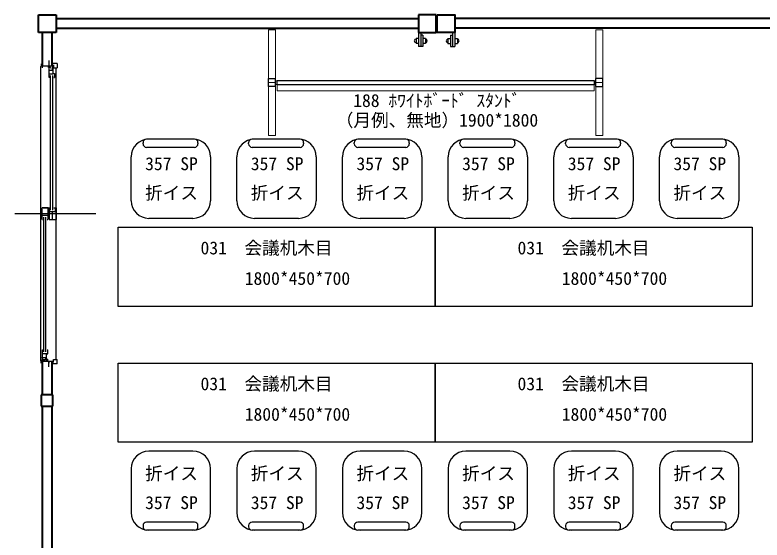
# Model space of a CAD drawing. Units: millimetres, scale not verified. Extents: x -9777 to 9888, y -7062 to 6920.
# Drawn here: x -7583 to -3341, y 342 to 3326 of the extents above; entities that cross this region are included whole.
import ezdxf
from ezdxf.enums import TextEntityAlignment as Align

# ---------------------------------------------------------------- set-up
doc = ezdxf.new("R2010")
doc.units = ezdxf.units.MM
doc.header["$LTSCALE"] = 50
doc.layers.add('0-1', color=7, linetype='Continuous', lineweight=25)
doc.layers.add('0-2', color=7, linetype='Continuous', lineweight=25)
doc.styles.add('ＭＳ ゴシック', font='')
doc.styles.get('ＭＳ ゴシック').set_extended_font_data('MS Gothic')

msp = doc.modelspace()

# ---------------------------------------------------------------- linework, layer by layer
at = {"layer": '0-1', "color": 2, "lineweight": 40}
for p, q in [((-7448.74, 3225.79), (-7448.74, 3325.79)), ((-7448.74, 3325.79), (-7348.74, 3325.79)), ((-7348.74, 3325.79), (-7348.74, 3225.79)), ((-5290.74, 3325.79), (-5290.74, 3225.79)), ((-5190.74, 3325.79), (-5290.74, 3325.79)), ((-5190.74, 3225.79), (-5190.74, 3325.79)), ((-7348.74, 3305.79), (-5290.74, 3305.79)), ((-3027.74, 3305.79), (-5085.74, 3305.79)), ((-7348.74, 3225.79), (-7448.74, 3225.79)), ((-7428.74, 3225.79), (-7428.74, 3035.79)), ((-7373.74, 3225.79), (-7373.74, 3035.79)), ((-7348.74, 3250.79), (-5290.74, 3250.79)), ((-5290.74, 3225.79), (-5190.74, 3225.79)), ((-3027.74, 3250.79), (-5085.74, 3250.79)), ((-7428.74, 1357.79), (-7428.74, 1167.79)), ((-7373.74, 1357.79), (-7373.74, 1167.79)), ((-7433.74, 1167.79), (-7433.74, 1102.79)), ((-7368.74, 1167.79), (-7433.74, 1167.79)), ((-7368.74, 1102.79), (-7368.74, 1167.79)), ((-7433.74, 1102.79), (-7368.74, 1102.79)), ((-7428.74, 1102.79), (-7428.74, -151.21)), ((-7373.74, 1102.79), (-7373.74, -151.21))]:
    msp.add_line(p, q, dxfattribs=at)
at = {"layer": '0-1'}
for p, q in [((-5290.74, 3225.79), (-5290.74, 3145.79)), ((-5278.74, 3225.79), (-5278.74, 3145.79)), ((-5097.74, 3225.79), (-5097.74, 3145.79)), ((-5085.74, 3225.79), (-5085.74, 3145.79)), ((-5290.74, 3192.29), (-5305.74, 3192.29)), ((-5305.74, 3192.29), (-5305.74, 3164.29)), ((-5266.74, 3210.79), (-5278.74, 3210.79)), ((-5266.74, 3210.79), (-5266.74, 3145.79)), ((-5251.74, 3192.29), (-5266.74, 3192.29)), ((-5251.74, 3192.29), (-5251.74, 3164.29)), ((-5124.74, 3192.29), (-5124.74, 3164.29)), ((-5124.74, 3192.29), (-5109.74, 3192.29)), ((-5109.74, 3210.79), (-5109.74, 3145.79)), ((-5109.74, 3210.79), (-5097.74, 3210.79)), ((-5085.74, 3192.29), (-5070.74, 3192.29)), ((-5070.74, 3192.29), (-5070.74, 3164.29)), ((-5290.74, 3164.29), (-5305.74, 3164.29)), ((-5266.74, 3145.79), (-5290.74, 3145.79)), ((-5251.74, 3164.29), (-5266.74, 3164.29)), ((-5124.74, 3164.29), (-5109.74, 3164.29)), ((-5109.74, 3145.79), (-5085.74, 3145.79)), ((-5085.74, 3164.29), (-5070.74, 3164.29)), ((-7390.49, 3066.79), (-7390.49, 3035.79)), ((-7436.49, 3032.29), (-7432.99, 3035.79)), ((-7436.49, 1361.29), (-7436.49, 3032.29)), ((-7433.49, 3047.09), (-7433.49, 3035.79)), ((-7433.49, 3035.79), (-7363.49, 3035.79)), ((-7429.24, 3035.79), (-7429.24, 3025.79)), ((-7429.24, 3025.79), (-7427.74, 3025.79)), ((-7393.64, 3035.79), (-7393.64, 3027.79)), ((-7390.49, 3041.79), (-7387.49, 3041.79)), ((-7389.74, 3025.79), (-7386.74, 3025.79)), ((-7389.74, 3012.54), (-7368.24, 3012.54)), ((-7386.74, 3027.79), (-7386.74, 3025.79)), ((-7382.24, 3027.79), (-7382.24, 3035.79)), ((-7382.24, 3027.79), (-7381.74, 3022.79)), ((-7343.74, 3049.79), (-7373.74, 3049.79)), ((-7372.44, 3029.79), (-7368.24, 3029.79)), ((-7372.44, 3029.79), (-7372.44, 3012.54)), ((-7368.24, 3029.79), (-7368.24, 2991.34)), ((-7363.49, 3041.79), (-7363.49, 3024.79)), ((-7363.49, 3024.79), (-7348.49, 3024.79)), ((-7348.49, 3024.79), (-7343.74, 3024.79)), ((-7348.49, 1368.79), (-7348.49, 3024.79)), ((-7343.74, 3049.79), (-7343.74, 3024.79)), ((-7389.74, 2991.34), (-7368.24, 2991.34)), ((-7380.74, 2217.29), (-7380.74, 2981.79)), ((-7368.74, 2217.29), (-7368.74, 2981.79)), ((-7368.24, 2992.29), (-7358.24, 2992.29)), ((-7360.34, 2969.79), (-7361.74, 2969.79)), ((-7361.44, 2969.79), (-7358.24, 2969.79)), ((-7358.24, 2992.29), (-7358.24, 2969.79)), ((-7428.74, 2164.29), (-7428.74, 2229.29)), ((-7391.74, 2229.29), (-7428.74, 2229.29)), ((-7423.44, 2229.29), (-7392.24, 2229.29)), ((-7397.24, 2229.29), (-7397.24, 2164.29)), ((-7395.34, 2221.29), (-7395.34, 2212.99)), ((-7389.74, 2212.99), (-7395.34, 2212.99)), ((-7391.74, 2216.29), (-7391.74, 2229.29)), ((-7389.74, 2229.29), (-7389.74, 2164.29)), ((-7389.74, 2229.29), (-7387.74, 2229.29)), ((-7389.74, 2208.29), (-7354.54, 2208.29)), ((-7369.99, 2164.29), (-7369.99, 2208.29)), ((-7354.54, 2229.29), (-7354.54, 2208.29)), ((-7583.16, 2196.79), (-7123.15, 2196.79)), ((-7397.24, 2186.09), (-7428.74, 2186.09)), ((-7428.74, 2164.29), (-7426.74, 2164.29)), ((-7419.74, 1411.79), (-7419.74, 2176.29)), ((-7407.74, 1411.79), (-7407.74, 2176.29)), ((-7399.34, 2164.29), (-7400.74, 2164.29)), ((-7400.44, 2164.29), (-7397.24, 2164.29)), ((-7389.74, 2164.29), (-7348.24, 2164.29)), ((-7428.74, 1423.79), (-7428.74, 1378.78)), ((-7428.74, 1423.79), (-7426.74, 1423.79)), ((-7428.74, 1402.24), (-7403.24, 1402.24)), ((-7403.24, 1363.79), (-7403.24, 1402.24)), ((-7398.24, 1401.29), (-7403.24, 1401.29)), ((-7403.24, 1378.79), (-7403.24, 1401.29)), ((-7402.74, 1401.29), (-7397.24, 1401.29)), ((-7399.34, 1423.79), (-7400.74, 1423.79)), ((-7400.44, 1423.79), (-7397.24, 1423.79)), ((-7397.24, 1401.29), (-7397.24, 1423.79)), ((-7436.49, 1361.29), (-7432.99, 1357.79)), ((-7433.49, 1357.79), (-7363.49, 1357.79)), ((-7433.49, 1346.49), (-7433.49, 1357.79)), ((-7429.24, 1367.79), (-7427.74, 1367.79)), ((-7429.24, 1357.79), (-7429.24, 1367.79)), ((-7428.74, 1380.49), (-7403.24, 1380.49)), ((-7424.74, 1367.85), (-7428.74, 1378.78)), ((-7424.74, 1367.85), (-7424.74, 1360.79)), ((-7424.74, 1367.79), (-7421.74, 1367.79)), ((-7421.74, 1365.79), (-7421.74, 1367.79)), ((-7417.24, 1365.78), (-7417.24, 1357.79)), ((-7416.74, 1370.79), (-7417.23, 1365.81)), ((-7407.44, 1363.79), (-7407.44, 1380.49)), ((-7407.44, 1363.79), (-7403.24, 1363.79)), ((-7399.74, 1370.29), (-7395.74, 1370.29)), ((-7399.74, 1357.79), (-7399.74, 1370.29)), ((-7395.74, 1357.79), (-7395.74, 1370.29)), ((-7390.49, 1326.79), (-7390.49, 1357.79)), ((-7363.49, 1368.79), (-7348.49, 1368.79)), ((-7363.49, 1351.79), (-7363.49, 1368.79)), ((-7348.49, 1368.79), (-7343.74, 1368.79)), ((-7343.74, 1343.79), (-7343.74, 1368.79)), ((-7390.49, 1351.79), (-7387.49, 1351.79)), ((-7343.74, 1343.79), (-7373.74, 1343.79))]:
    msp.add_line(p, q, dxfattribs=at)
at = {"layer": '0-1', "color": 2, "lineweight": 40}
msp.add_lwpolyline([(-5185.74, 3325.79), (-5085.74, 3325.79), (-5085.74, 3225.79), (-5185.74, 3225.79)], close=True, dxfattribs=at)
at = {"layer": '0-1'}
for points in [[(-7389.74, 3032.79), (-7386.74, 3032.79), (-7386.74, 3030.79)], [(-7387.74, 2969.79), (-7389.74, 2969.79), (-7389.74, 3032.79)], [(-7361.74, 2229.29), (-7348.24, 2229.29), (-7348.24, 2164.29)], [(-7424.74, 1360.79), (-7421.74, 1360.79), (-7421.74, 1362.79)]]:
    msp.add_lwpolyline(points, dxfattribs=at)
for centre, radius, start, end in [((-5305.74, 3178.29), 10, 90, 270), ((-5251.74, 3178.29), 10, 270, 90), ((-5124.74, 3178.29), 10, 89.99998, 269.99998), ((-5070.74, 3178.29), 10, 270, 90), ((-7416.94, 1365.78), 0.3, 174.2894, 180)]:
    msp.add_arc(centre, radius, start, end, dxfattribs=at)
at = {"layer": '0-2', "color": 4, "lineweight": 18}
for p, q in [((-6144.15, 3241.24), (-6104.15, 3241.24)), ((-6144.15, 3241.24), (-6144.15, 2963.74)), ((-6104.15, 3241.24), (-6104.15, 2963.74)), ((-4244.16, 3241.24), (-4284.16, 3241.24)), ((-4284.16, 3241.24), (-4284.16, 2963.74)), ((-4244.16, 3241.24), (-4244.16, 2963.74)), ((-6144.15, 2941.24), (-6104.15, 2941.24)), ((-6094.15, 2951.24), (-6104.15, 2951.24)), ((-6094.15, 2931.24), (-6104.15, 2931.24)), ((-6094.15, 2928.74), (-6094.15, 2893.74)), ((-4294.16, 2951.24), (-4284.16, 2951.24)), ((-4294.16, 2931.24), (-4284.16, 2931.24)), ((-4294.15, 2928.74), (-4294.15, 2893.74)), ((-4244.16, 2941.24), (-4284.16, 2941.24)), ((-6144.15, 2918.74), (-6144.15, 2641.24)), ((-6104.15, 2918.74), (-6104.15, 2641.24)), ((-6094.15, 2893.74), (-4294.15, 2893.74)), ((-4284.16, 2918.74), (-4284.16, 2641.24)), ((-4244.16, 2918.74), (-4244.16, 2641.24)), ((-6144.15, 2641.24), (-6104.15, 2641.24)), ((-4244.16, 2641.24), (-4284.16, 2641.24))]:
    msp.add_line(p, q, dxfattribs=at)
at = {"layer": '0-2'}
for p, q in [((-6144.15, 2963.74), (-6104.15, 2963.74)), ((-6144.15, 2918.74), (-6144.15, 2963.74)), ((-6104.15, 2918.74), (-6104.15, 2963.74)), ((-4244.16, 2963.74), (-4284.16, 2963.74)), ((-4284.16, 2918.74), (-4284.16, 2963.74)), ((-4244.16, 2918.74), (-4244.16, 2963.74)), ((-6104.15, 2918.74), (-6144.15, 2918.74)), ((-4284.16, 2918.74), (-4244.16, 2918.74)), ((-6855.98, 2593.53), (-6855.98, 2600.1)), ((-6563.71, 2620.1), (-6835.98, 2620.1)), ((-6543.71, 2600.1), (-6543.71, 2593.53)), ((-6255.98, 2593.53), (-6255.98, 2600.1)), ((-5963.71, 2620.1), (-6235.98, 2620.1)), ((-5943.71, 2600.1), (-5943.71, 2593.53)), ((-5655.98, 2593.53), (-5655.98, 2600.1)), ((-5363.71, 2620.1), (-5635.98, 2620.1)), ((-5343.71, 2600.1), (-5343.71, 2593.53)), ((-5055.98, 2593.53), (-5055.98, 2600.1)), ((-4763.71, 2620.1), (-5035.98, 2620.1)), ((-4743.71, 2600.1), (-4743.71, 2593.53)), ((-4455.98, 2593.53), (-4455.98, 2600.1)), ((-4163.71, 2620.1), (-4435.98, 2620.1)), ((-4143.71, 2600.1), (-4143.71, 2593.53)), ((-3855.98, 2593.53), (-3855.98, 2600.1)), ((-3563.71, 2620.1), (-3835.98, 2620.1)), ((-3543.71, 2600.1), (-3543.71, 2593.53)), ((-6563.71, 2573.54), (-6835.98, 2573.54)), ((-5963.71, 2573.54), (-6235.98, 2573.54)), ((-5363.71, 2573.54), (-5635.98, 2573.54)), ((-4763.71, 2573.54), (-5035.98, 2573.54)), ((-4163.71, 2573.54), (-4435.98, 2573.54)), ((-3563.71, 2573.54), (-3835.98, 2573.54)), ((-6922.74, 2270.1), (-6922.74, 2520.1)), ((-6472.74, 2520.1), (-6472.74, 2270.1)), ((-6322.74, 2270.1), (-6322.74, 2520.1)), ((-5872.74, 2520.1), (-5872.74, 2270.1)), ((-5722.74, 2270.1), (-5722.74, 2520.1)), ((-5272.74, 2520.1), (-5272.74, 2270.1)), ((-5122.74, 2270.1), (-5122.74, 2520.1)), ((-4672.74, 2520.1), (-4672.74, 2270.1)), ((-4522.74, 2270.1), (-4522.74, 2520.1)), ((-4072.74, 2520.1), (-4072.74, 2270.1)), ((-3922.74, 2270.1), (-3922.74, 2520.1)), ((-3472.74, 2520.1), (-3472.74, 2270.1)), ((-6572.74, 2170.1), (-6822.74, 2170.1)), ((-5972.74, 2170.1), (-6222.74, 2170.1)), ((-5372.74, 2170.1), (-5622.74, 2170.1)), ((-4772.74, 2170.1), (-5022.74, 2170.1)), ((-4172.74, 2170.1), (-4422.74, 2170.1)), ((-3572.74, 2170.1), (-3822.74, 2170.1)), ((-6997.74, 1348.07), (-5197.74, 1348.07)), ((-6997.74, 898.07), (-6997.74, 1348.07)), ((-5197.74, 1348.07), (-3397.74, 1348.07)), ((-5197.74, 898.07), (-5197.74, 1348.07)), ((-5197.74, 1348.07), (-5197.74, 898.07)), ((-3397.74, 1348.07), (-3397.74, 898.07)), ((-5197.74, 898.07), (-6997.74, 898.07)), ((-3397.74, 898.07), (-5197.74, 898.07)), ((-6572.74, 848.07), (-6822.74, 848.07)), ((-5972.74, 848.07), (-6222.74, 848.07)), ((-5372.74, 848.07), (-5622.74, 848.07)), ((-4772.74, 848.07), (-5022.74, 848.07)), ((-4172.74, 848.07), (-4422.74, 848.07)), ((-3572.74, 848.07), (-3822.74, 848.07)), ((-6922.74, 748.07), (-6922.74, 498.07)), ((-6472.74, 498.07), (-6472.74, 748.07)), ((-6322.74, 748.07), (-6322.74, 498.07)), ((-5872.74, 498.07), (-5872.74, 748.07)), ((-5722.74, 748.07), (-5722.74, 498.07)), ((-5272.74, 498.07), (-5272.74, 748.07)), ((-5122.74, 748.07), (-5122.74, 498.07)), ((-4672.74, 498.07), (-4672.74, 748.07)), ((-4522.74, 748.07), (-4522.74, 498.07)), ((-4072.74, 498.07), (-4072.74, 748.07)), ((-3922.74, 748.07), (-3922.74, 498.07)), ((-3472.74, 498.07), (-3472.74, 748.07)), ((-6855.98, 424.64), (-6855.98, 418.07)), ((-6563.71, 444.64), (-6835.98, 444.64)), ((-6543.71, 418.07), (-6543.71, 424.64)), ((-6255.98, 424.64), (-6255.98, 418.07)), ((-5963.71, 444.64), (-6235.98, 444.64)), ((-5943.71, 418.07), (-5943.71, 424.64)), ((-5655.98, 424.64), (-5655.98, 418.07)), ((-5363.71, 444.64), (-5635.98, 444.64)), ((-5343.71, 418.07), (-5343.71, 424.64)), ((-5055.98, 424.64), (-5055.98, 418.07)), ((-4763.71, 444.64), (-5035.98, 444.64)), ((-4743.71, 418.07), (-4743.71, 424.64)), ((-4455.98, 424.64), (-4455.98, 418.07)), ((-4163.71, 444.64), (-4435.98, 444.64)), ((-4143.71, 418.07), (-4143.71, 424.64)), ((-3855.98, 424.64), (-3855.98, 418.07)), ((-3563.71, 444.64), (-3835.98, 444.64)), ((-3543.71, 418.07), (-3543.71, 424.64)), ((-6563.71, 398.07), (-6835.98, 398.07)), ((-5963.71, 398.07), (-6235.98, 398.07)), ((-5363.71, 398.07), (-5635.98, 398.07)), ((-4763.71, 398.07), (-5035.98, 398.07)), ((-4163.71, 398.07), (-4435.98, 398.07)), ((-3563.71, 398.07), (-3835.98, 398.07))]:
    msp.add_line(p, q, dxfattribs=at)
for points in [[(-6094.15, 2928.74), (-6094.15, 2953.74), (-4294.15, 2953.74), (-4294.15, 2928.74)], [(-6997.74, 1670.1), (-6997.74, 2120.1), (-5197.74, 2120.1), (-5197.74, 1670.1)], [(-5197.74, 1670.1), (-5197.74, 2120.1), (-3397.74, 2120.1), (-3397.74, 1670.1)]]:
    msp.add_lwpolyline(points, close=True, dxfattribs=at)
for centre, radius, start, end in [((-6822.74, 2520.1), 100, 90, 180), ((-6835.98, 2600.1), 20, 90, 180), ((-6835.98, 2593.53), 20, 180, 270), ((-6572.74, 2520.1), 100, 0, 90), ((-6563.71, 2600.1), 20, 0, 90), ((-6563.71, 2593.53), 20, 270, 0), ((-6222.74, 2520.1), 100, 90, 180), ((-6235.98, 2600.1), 20, 90, 180), ((-6235.98, 2593.53), 20, 180, 270), ((-5972.74, 2520.1), 100, 0, 90), ((-5963.71, 2600.1), 20, 0, 90), ((-5963.71, 2593.53), 20, 270, 0), ((-5622.74, 2520.1), 100, 90, 180), ((-5635.98, 2600.1), 20, 90, 180), ((-5635.98, 2593.53), 20, 180, 270), ((-5372.74, 2520.1), 100, 0, 90), ((-5363.71, 2600.1), 20, 0, 90), ((-5363.71, 2593.53), 20, 270, 0), ((-5022.74, 2520.1), 100, 90, 180), ((-5035.98, 2600.1), 20, 90, 180), ((-5035.98, 2593.53), 20, 180, 270), ((-4772.74, 2520.1), 100, 0, 90), ((-4763.71, 2600.1), 20, 0, 90), ((-4763.71, 2593.53), 20, 270, 0), ((-4422.74, 2520.1), 100, 90, 180), ((-4435.98, 2600.1), 20, 90, 180), ((-4435.98, 2593.53), 20, 180, 270), ((-4172.74, 2520.1), 100, 0, 90), ((-4163.71, 2600.1), 20, 0, 90), ((-4163.71, 2593.53), 20, 270, 0), ((-3822.74, 2520.1), 100, 90, 180), ((-3835.98, 2600.1), 20, 90, 180), ((-3835.98, 2593.53), 20, 180, 270), ((-3572.74, 2520.1), 100, 0, 90), ((-3563.71, 2600.1), 20, 0, 90), ((-3563.71, 2593.53), 20, 270, 0), ((-6822.74, 2270.1), 100, 180, 270), ((-6572.74, 2270.1), 100, 270, 0), ((-6222.74, 2270.1), 100, 180, 270), ((-5972.74, 2270.1), 100, 270, 0), ((-5622.74, 2270.1), 100, 180, 270), ((-5372.74, 2270.1), 100, 270, 0), ((-5022.74, 2270.1), 100, 180, 270), ((-4772.74, 2270.1), 100, 270, 0), ((-4422.74, 2270.1), 100, 180, 270), ((-4172.74, 2270.1), 100, 270, 0), ((-3822.74, 2270.1), 100, 180, 270), ((-3572.74, 2270.1), 100, 270, 0), ((-6822.74, 748.07), 100, 90, 180), ((-6572.74, 748.07), 100, 0, 90), ((-6222.74, 748.07), 100, 90, 180), ((-5972.74, 748.07), 100, 0, 90), ((-5622.74, 748.07), 100, 90, 180), ((-5372.74, 748.07), 100, 0, 90), ((-5022.74, 748.07), 100, 90, 180), ((-4772.74, 748.07), 100, 0, 90), ((-4422.74, 748.07), 100, 90, 180), ((-4172.74, 748.07), 100, 0, 90), ((-3822.74, 748.07), 100, 90, 180), ((-3572.74, 748.07), 100, 0, 90), ((-6822.74, 498.07), 100, 180, 270), ((-6572.74, 498.07), 100, 270, 0), ((-6222.74, 498.07), 100, 180, 270), ((-5972.74, 498.07), 100, 270, 0), ((-5622.74, 498.07), 100, 180, 270), ((-5372.74, 498.07), 100, 270, 0), ((-5022.74, 498.07), 100, 180, 270), ((-4772.74, 498.07), 100, 270, 0), ((-4422.74, 498.07), 100, 180, 270), ((-4172.74, 498.07), 100, 270, 0), ((-3822.74, 498.07), 100, 180, 270), ((-3572.74, 498.07), 100, 270, 0), ((-6835.98, 424.64), 20, 90, 180), ((-6563.71, 424.64), 20, 0, 90), ((-6235.98, 424.64), 20, 90, 180), ((-5963.71, 424.64), 20, 0, 90), ((-5635.98, 424.64), 20, 90, 180), ((-5363.71, 424.64), 20, 0, 90), ((-5035.98, 424.64), 20, 90, 180), ((-4763.71, 424.64), 20, 0, 90), ((-4435.98, 424.64), 20, 90, 180), ((-4163.71, 424.64), 20, 0, 90), ((-3835.98, 424.64), 20, 90, 180), ((-3563.71, 424.64), 20, 0, 90), ((-6835.98, 418.07), 20, 180, 270), ((-6563.71, 418.07), 20, 270, 0), ((-6235.98, 418.07), 20, 180, 270), ((-5963.71, 418.07), 20, 270, 0), ((-5635.98, 418.07), 20, 180, 270), ((-5363.71, 418.07), 20, 270, 0), ((-5035.98, 418.07), 20, 180, 270), ((-4763.71, 418.07), 20, 270, 0), ((-4435.98, 418.07), 20, 180, 270), ((-4163.71, 418.07), 20, 270, 0), ((-3835.98, 418.07), 20, 180, 270), ((-3563.71, 418.07), 20, 270, 0)]:
    msp.add_arc(centre, radius, start, end, dxfattribs=at)

# ---------------------------------------------------------------- texts
at = {"layer": '0-2', "color": 4, "style": 'ＭＳ ゴシック'}
for s, p in [('188 ﾎﾜｲﾄﾎﾞｰﾄﾞ ｽﾀﾝﾄﾞ', (-5662.23, 2780.67)), ('（月例、無地）1900*1800', (-5760.89, 2669.14)), ('357 SP', (-6843.95, 2421.85)), ('357 SP', (-6243.95, 2421.85)), ('357 SP', (-5643.95, 2421.85)), ('357 SP', (-5043.95, 2421.85)), ('357 SP', (-4443.95, 2421.85)), ('357 SP', (-3843.95, 2421.85)), ('折イス', (-6843.95, 2255.91)), ('折イス', (-6243.95, 2255.91)), ('折イス', (-5643.95, 2255.91)), ('折イス', (-5043.95, 2255.91)), ('折イス', (-4443.95, 2255.91)), ('折イス', (-3843.95, 2255.91)), ('031\u3000会議机木目', (-6529.32, 1943.46)), ('031\u3000会議机木目', (-4729.32, 1943.46)), ('1800*450*700', (-6278.21, 1770.27)), ('1800*450*700', (-4478.21, 1770.27)), ('031\u3000会議机木目', (-6529.32, 1171.43)), ('031\u3000会議机木目', (-4729.32, 1171.43)), ('1800*450*700', (-6278.21, 998.24)), ('1800*450*700', (-4478.21, 998.24)), ('折イス', (-6843.95, 662.27)), ('折イス', (-6243.95, 662.27)), ('折イス', (-5643.95, 662.27)), ('折イス', (-5043.95, 662.27)), ('折イス', (-4443.95, 662.27)), ('折イス', (-3843.95, 662.27)), ('357 SP', (-6843.95, 496.33)), ('357 SP', (-6243.95, 496.33)), ('357 SP', (-5643.95, 496.33)), ('357 SP', (-5043.95, 496.33)), ('357 SP', (-4443.95, 496.33)), ('357 SP', (-3843.95, 496.33))]:
    msp.add_text(s, height=73.31, dxfattribs=at).set_placement(p, align=Align.BOTTOM_LEFT)

doc.saveas('drawing.dxf')
